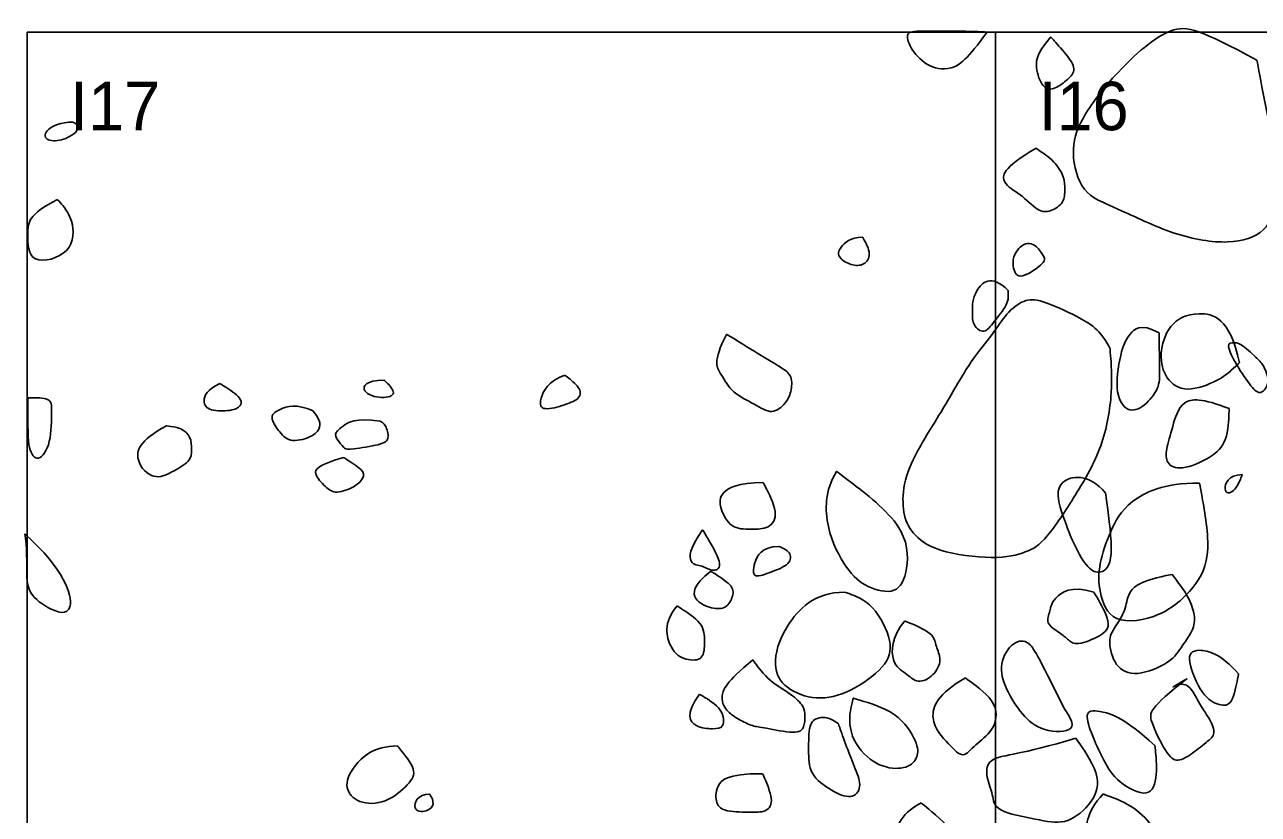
# Model space of a CAD drawing. Extents: x 1 to 19, y 16 to 23.5.
# Drawn here: x 9.997 to 11.271, y 22.192 to 23.008 of the extents above; entities that cross this region are included whole.
import ezdxf

# ---------------------------------------------------------------- set-up
doc = ezdxf.new("R2010")
doc.units = 0
for name, color, linetype in [('Cobbles n Brick', 7, 'Continuous'), ('Quadrat Boundary', 7, 'Continuous'), ('Quadrat IDs', 7, 'Continuous')]:
    doc.layers.add(name, color=color, linetype=linetype)

msp = doc.modelspace()

# ---------------------------------------------------------------- linework, layer by layer
at = {"layer": 'Cobbles n Brick'}
for points in [[(11.2697, 22.9711), (11.2117, 23.0018), (11.1844, 23.0135), (11.1225, 22.9575), (11.086, 22.9086), (11.0769, 22.8767), (11.088, 22.8324), (11.1218, 22.82), (11.1857, 22.7887), (11.2424, 22.7796), (11.2808, 22.792), (11.2925, 22.8265), (11.2925, 22.8715), (11.2821, 22.9034), (11.2697, 22.9711), (11.2697, 22.9711), (11.2697, 22.9711)], [(10.9912, 23), (10.9713, 22.9723), (10.9539, 22.9583), (10.9274, 22.9648), (10.911, 22.9841), (10.906, 23.0009), (10.9237, 23.0009), (10.9744, 23.0009), (10.9912, 23), (10.9912, 23), (10.9912, 23)], [(11.0569, 22.9949), (11.0412, 22.9768), (11.0412, 22.9595), (11.0495, 22.9405), (11.061, 22.9405), (11.0751, 22.9512), (11.0841, 22.9611), (11.0734, 22.9768), (11.0569, 22.9949), (11.0569, 22.9949), (11.0569, 22.9949)], [(10.047, 22.9069), (10.0346, 22.9069), (10.0178, 22.8996), (10.0178, 22.8873), (10.0357, 22.8873), (10.0526, 22.8963), (10.0526, 22.9047), (10.047, 22.9069), (10.047, 22.9069), (10.047, 22.9069)], [(11.0417, 22.8799), (11.0062, 22.8593), (11.0062, 22.8428), (11.0252, 22.8337), (11.0442, 22.8139), (11.0566, 22.8139), (11.0714, 22.8238), (11.0714, 22.8379), (11.0714, 22.8494), (11.0615, 22.8667), (11.0417, 22.8799), (11.0417, 22.8799), (11.0417, 22.8799)], [(10.0315, 22.8269), (10.0007, 22.812), (10.0007, 22.7928), (10.0007, 22.7576), (10.0486, 22.7704), (10.0486, 22.8077), (10.0315, 22.8269), (10.0315, 22.8269), (10.0315, 22.8269)], [(10.8627, 22.7882), (10.8503, 22.7882), (10.8371, 22.7766), (10.8371, 22.7667), (10.8511, 22.7585), (10.8643, 22.7585), (10.8726, 22.77), (10.8627, 22.7882), (10.8627, 22.7882), (10.8627, 22.7882)], [(11.0504, 22.7666), (11.0396, 22.7882), (11.0174, 22.7755), (11.0174, 22.7546), (11.0243, 22.7431), (11.051, 22.7615), (11.0504, 22.7666), (11.0504, 22.7666), (11.0504, 22.7666)], [(11.0131, 22.7329), (10.995, 22.751), (10.976, 22.7312), (10.976, 22.7106), (10.976, 22.6966), (10.9884, 22.6875), (10.9975, 22.6999), (11.0131, 22.7189), (11.0131, 22.7296), (11.0131, 22.7329), (11.0131, 22.7329), (11.0131, 22.7329)], [(11.1182, 22.6728), (11.1091, 22.6923), (11.0843, 22.7067), (11.0452, 22.7242), (11.0296, 22.7242), (11.0107, 22.7099), (10.9977, 22.6878), (10.9749, 22.6624), (10.9475, 22.6129), (10.9169, 22.5653), (10.9039, 22.5327), (10.9039, 22.5021), (10.9124, 22.4826), (10.9365, 22.463), (11.0009, 22.4546), (11.0329, 22.4624), (11.0511, 22.4734), (11.083, 22.5217), (11.1117, 22.5712), (11.1215, 22.6298), (11.1182, 22.6728), (11.1182, 22.6728), (11.1182, 22.6728)], [(11.1687, 22.6893), (11.149, 22.7001), (11.137, 22.6861), (11.1305, 22.6761), (11.1217, 22.6283), (11.1357, 22.6054), (11.1541, 22.613), (11.1694, 22.6321), (11.1694, 22.6486), (11.1687, 22.6893), (11.1687, 22.6893), (11.1687, 22.6893)], [(11.2517, 22.6583), (11.2421, 22.7053), (11.2059, 22.7136), (11.178, 22.6989), (11.1684, 22.6665), (11.1748, 22.6411), (11.1958, 22.6265), (11.232, 22.6405), (11.244, 22.6513), (11.2517, 22.6583), (11.2517, 22.6583), (11.2517, 22.6583)], [(10.7221, 22.6877), (10.7073, 22.6592), (10.7171, 22.6466), (10.7272, 22.6271), (10.7519, 22.6157), (10.7691, 22.604), (10.7843, 22.6169), (10.7898, 22.6302), (10.7898, 22.6463), (10.7777, 22.6541), (10.7452, 22.6736), (10.7319, 22.6822), (10.7221, 22.6877), (10.7221, 22.6877), (10.7221, 22.6877)], [(11.2682, 22.6644), (11.253, 22.6791), (11.2466, 22.6791), (11.2371, 22.6791), (11.2485, 22.6556), (11.265, 22.632), (11.2733, 22.6244), (11.2841, 22.6371), (11.2771, 22.6562), (11.2682, 22.6644), (11.2682, 22.6644), (11.2682, 22.6644)], [(10.199, 22.6369), (10.1853, 22.6306), (10.1802, 22.6177), (10.1877, 22.6083), (10.2115, 22.6083), (10.2217, 22.6138), (10.2217, 22.6228), (10.199, 22.6369), (10.199, 22.6369), (10.199, 22.6369)], [(10.3688, 22.6404), (10.3492, 22.6404), (10.3433, 22.6275), (10.3672, 22.6204), (10.3832, 22.6259), (10.3688, 22.6404), (10.3688, 22.6404), (10.3688, 22.6404)], [(10.5553, 22.6455), (10.5381, 22.64), (10.5272, 22.6177), (10.5319, 22.6083), (10.5565, 22.615), (10.5718, 22.6216), (10.5718, 22.6326), (10.5553, 22.6455), (10.5553, 22.6455), (10.5553, 22.6455)], [(10.0007, 22.6223), (10.0007, 22.5893), (10.0007, 22.568), (10.0113, 22.5541), (10.0252, 22.5744), (10.0252, 22.6117), (10.0252, 22.6223), (10.0007, 22.6223), (10.0007, 22.6223), (10.0007, 22.6223)], [(10.2952, 22.6087), (10.2784, 22.6165), (10.2573, 22.6099), (10.2502, 22.6021), (10.2592, 22.5884), (10.2702, 22.5755), (10.2933, 22.5809), (10.3027, 22.5899), (10.3027, 22.5985), (10.2952, 22.6087), (10.2952, 22.6087), (10.2952, 22.6087)], [(11.2411, 22.611), (11.2131, 22.6218), (11.1909, 22.6218), (11.1826, 22.5913), (11.1756, 22.5678), (11.1756, 22.5544), (11.1902, 22.5462), (11.2233, 22.5602), (11.2398, 22.5767), (11.2411, 22.611), (11.2411, 22.611), (11.2411, 22.611)], [(10.3641, 22.5981), (10.3394, 22.6021), (10.3234, 22.5915), (10.3163, 22.5845), (10.3222, 22.5766), (10.3281, 22.5688), (10.3324, 22.5688), (10.3668, 22.5735), (10.3746, 22.5798), (10.3703, 22.595), (10.3641, 22.5981), (10.3641, 22.5981), (10.3641, 22.5981)], [(10.1439, 22.5931), (10.1153, 22.5782), (10.1098, 22.5555), (10.1317, 22.5367), (10.1489, 22.5449), (10.1697, 22.5571), (10.1697, 22.568), (10.1697, 22.5821), (10.1583, 22.5919), (10.1439, 22.5931), (10.1439, 22.5931), (10.1439, 22.5931)], [(10.3265, 22.5606), (10.2995, 22.5524), (10.2944, 22.5442), (10.3089, 22.5293), (10.3179, 22.5223), (10.3398, 22.5305), (10.348, 22.5399), (10.348, 22.5473), (10.3265, 22.5606), (10.3265, 22.5606), (10.3265, 22.5606)], [(10.8357, 22.5461), (10.8235, 22.5262), (10.8235, 22.4865), (10.8466, 22.443), (10.8664, 22.4257), (10.8984, 22.418), (10.9099, 22.4424), (10.9099, 22.4904), (10.8357, 22.5461), (10.8357, 22.5461), (10.8357, 22.5461)], [(10.7601, 22.5346), (10.7339, 22.5346), (10.7147, 22.5243), (10.7147, 22.509), (10.7262, 22.4865), (10.7473, 22.4865), (10.7665, 22.4865), (10.7768, 22.5019), (10.7601, 22.5346), (10.7601, 22.5346), (10.7601, 22.5346)], [(11.1135, 22.5238), (11.0958, 22.5447), (11.059, 22.539), (11.0671, 22.5054), (11.0813, 22.4686), (11.0954, 22.4448), (11.1082, 22.4395), (11.1234, 22.4512), (11.1135, 22.5238), (11.1135, 22.5238), (11.1135, 22.5238)], [(11.2105, 22.5341), (11.173, 22.5341), (11.1344, 22.5153), (11.1181, 22.4849), (11.1061, 22.4498), (11.1061, 22.4225), (11.1185, 22.3871), (11.1716, 22.3946), (11.2063, 22.4257), (11.2243, 22.4597), (11.2105, 22.5341), (11.2105, 22.5341), (11.2105, 22.5341)], [(11.2547, 22.5428), (11.24, 22.5428), (11.233, 22.5231), (11.2464, 22.5231), (11.2547, 22.5428), (11.2547, 22.5428), (11.2547, 22.5428)], [(10.6974, 22.4859), (10.6833, 22.4661), (10.6833, 22.4494), (10.6974, 22.4494), (10.7083, 22.4417), (10.7204, 22.4481), (10.6974, 22.4859), (10.6974, 22.4859), (10.6974, 22.4859)], [(9.9975, 22.4817), (10.039, 22.4444), (10.0539, 22.3922), (10.0188, 22.405), (9.9996, 22.422), (9.9996, 22.4444), (9.9996, 22.4678), (9.9975, 22.4817), (9.9975, 22.4817), (9.9975, 22.4817)], [(10.7761, 22.4686), (10.7582, 22.4686), (10.7492, 22.4494), (10.7492, 22.4347), (10.7685, 22.4424), (10.7889, 22.4501), (10.7889, 22.4635), (10.7761, 22.4686), (10.7761, 22.4686), (10.7761, 22.4686)], [(10.7058, 22.443), (10.6871, 22.4283), (10.6871, 22.4123), (10.7076, 22.404), (10.7224, 22.404), (10.7294, 22.418), (10.7294, 22.4283), (10.7058, 22.443), (10.7058, 22.443), (10.7058, 22.443)], [(11.1822, 22.4398), (11.1485, 22.4335), (11.1352, 22.4201), (11.1352, 22.403), (11.1225, 22.3846), (11.1155, 22.3725), (11.1225, 22.3439), (11.1441, 22.3331), (11.1822, 22.349), (11.1924, 22.3661), (11.2057, 22.3839), (11.2057, 22.3998), (11.1987, 22.4182), (11.1822, 22.4398), (11.1822, 22.4398), (11.1822, 22.4398)], [(10.8444, 22.4214), (10.8124, 22.4214), (10.7791, 22.3849), (10.7688, 22.344), (10.7816, 22.3215), (10.8149, 22.3087), (10.8495, 22.3171), (10.8879, 22.3446), (10.8949, 22.3683), (10.8745, 22.4105), (10.8444, 22.4214), (10.8444, 22.4214), (10.8444, 22.4214)], [(11.1015, 22.4214), (11.078, 22.429), (11.057, 22.4132), (11.057, 22.4024), (11.0507, 22.389), (11.0666, 22.3795), (11.0755, 22.3719), (11.0825, 22.3655), (11.1098, 22.3763), (11.1212, 22.3877), (11.1015, 22.4214), (11.1015, 22.4214), (11.1015, 22.4214)], [(10.6711, 22.4072), (10.6564, 22.3899), (10.6635, 22.3598), (10.6801, 22.3508), (10.6993, 22.3508), (10.6993, 22.3707), (10.6993, 22.3892), (10.6711, 22.4072), (10.6711, 22.4072), (10.6711, 22.4072)], [(10.9061, 22.3918), (10.892, 22.3745), (10.892, 22.3457), (10.9074, 22.3387), (10.9189, 22.3259), (10.9368, 22.3348), (10.9452, 22.3521), (10.9375, 22.3655), (10.9375, 22.3784), (10.9061, 22.3918), (10.9061, 22.3918), (10.9061, 22.3918)], [(11.0704, 22.302), (11.0431, 22.3572), (11.0348, 22.3719), (11.0183, 22.3719), (11.0024, 22.3477), (11.01, 22.321), (11.0272, 22.2943), (11.0475, 22.2766), (11.0869, 22.2766), (11.0704, 22.302), (11.0704, 22.302), (11.0704, 22.302)], [(11.2508, 22.3369), (11.233, 22.3579), (11.2051, 22.3649), (11.1962, 22.3541), (11.2133, 22.3128), (11.2318, 22.3039), (11.2445, 22.3039), (11.2508, 22.3369), (11.2508, 22.3369), (11.2508, 22.3369)], [(10.7492, 22.3515), (10.7217, 22.3291), (10.714, 22.3111), (10.7236, 22.297), (10.7345, 22.29), (10.7499, 22.2823), (10.7588, 22.2823), (10.7953, 22.274), (10.803, 22.2817), (10.803, 22.2938), (10.803, 22.3028), (10.7896, 22.3162), (10.7659, 22.3291), (10.7492, 22.3515), (10.7492, 22.3515), (10.7492, 22.3515)], [(10.9688, 22.3329), (10.9407, 22.3169), (10.9279, 22.2887), (10.9535, 22.2631), (10.9663, 22.2484), (10.9784, 22.2644), (10.9977, 22.2766), (11.0053, 22.306), (10.9688, 22.3329), (10.9688, 22.3329), (10.9688, 22.3329)], [(11.1979, 22.3323), (11.1582, 22.3015), (11.1582, 22.2912), (11.1766, 22.2531), (11.1876, 22.245), (11.203, 22.2545), (11.2206, 22.2685), (11.228, 22.2758), (11.2199, 22.2927), (11.2104, 22.3052), (11.1979, 22.3323), (11.1759, 22.3191), (11.1979, 22.3323), (11.1979, 22.3323), (11.1979, 22.3323)], [(10.6942, 22.3162), (10.6788, 22.2945), (10.6903, 22.2804), (10.7089, 22.2804), (10.7198, 22.2804), (10.7198, 22.3002), (10.6942, 22.3162), (10.6942, 22.3162), (10.6942, 22.3162)], [(10.853, 22.3118), (10.8453, 22.2868), (10.8568, 22.2573), (10.8837, 22.2388), (10.9099, 22.2388), (10.9202, 22.2509), (10.9202, 22.265), (10.8997, 22.2983), (10.853, 22.3118), (10.853, 22.3118), (10.853, 22.3118)], [(10.8376, 22.2855), (10.828, 22.2926), (10.8165, 22.2926), (10.8069, 22.2862), (10.8069, 22.258), (10.8069, 22.233), (10.8306, 22.2157), (10.8517, 22.2068), (10.8626, 22.2196), (10.8555, 22.2381), (10.8459, 22.2618), (10.8376, 22.2855), (10.8376, 22.2855), (10.8376, 22.2855)], [(11.1644, 22.2632), (11.1327, 22.2918), (11.1072, 22.2994), (11.0914, 22.2994), (11.0977, 22.2778), (11.1117, 22.2461), (11.125, 22.2251), (11.16, 22.2067), (11.1676, 22.2321), (11.1644, 22.2632), (11.1644, 22.2632), (11.1644, 22.2632)], [(11.0829, 22.2706), (11.0253, 22.2533), (10.9901, 22.2533), (10.9901, 22.229), (10.9978, 22.2123), (10.9978, 22.195), (11.0439, 22.1867), (11.0714, 22.1803), (11.0977, 22.2002), (11.1118, 22.2283), (11.0829, 22.2706), (11.0829, 22.2706), (11.0829, 22.2706)], [(10.3823, 22.2626), (10.3579, 22.2626), (10.3336, 22.2396), (10.3272, 22.2191), (10.3407, 22.2025), (10.3708, 22.2025), (10.3951, 22.2236), (10.4034, 22.237), (10.3823, 22.2626), (10.3823, 22.2626), (10.3823, 22.2626)], [(10.7594, 22.2339), (10.7216, 22.2339), (10.7107, 22.2205), (10.7107, 22.2025), (10.7197, 22.1942), (10.7504, 22.1942), (10.7639, 22.1942), (10.7716, 22.2057), (10.7594, 22.2339), (10.7594, 22.2339), (10.7594, 22.2339)], [(10.4157, 22.2128), (10.4029, 22.2128), (10.3958, 22.1943), (10.4137, 22.1943), (10.4214, 22.2026), (10.4157, 22.2128), (10.4157, 22.2128), (10.4157, 22.2128)], [(10.9231, 22.2037), (10.9, 22.1922), (10.8923, 22.1583), (10.8994, 22.1262), (10.9244, 22.1102), (10.9519, 22.1102), (10.9608, 22.1275), (10.9608, 22.1455), (10.9698, 22.1647), (10.9231, 22.2037), (10.9231, 22.2037), (10.9231, 22.2037)], [(11.1111, 22.213), (11.0926, 22.1931), (11.0926, 22.1637), (11.1079, 22.1438), (11.1431, 22.1285), (11.1547, 22.1285), (11.17, 22.1618), (11.163, 22.1803), (11.1406, 22.2021), (11.1111, 22.213), (11.1111, 22.213), (11.1111, 22.213)]]:
    msp.add_open_spline(points, degree=3, dxfattribs=at)
at = {"layer": 'Quadrat Boundary'}
for q in [(10, 16), (19, 23)]:
    msp.add_line((10, 23), q, dxfattribs=at)
msp.add_lwpolyline([(11, 16), (11, 23), (11, 23)], dxfattribs=at)

# ---------------------------------------------------------------- texts
at = {"layer": 'Quadrat IDs'}
for s, p in [('I17', (10.0444, 22.8986)), ('I16', (11.0444, 22.8986))]:
    msp.add_text(s, height=0.05, dxfattribs=at).set_placement(p)

doc.saveas('drawing.dxf')
